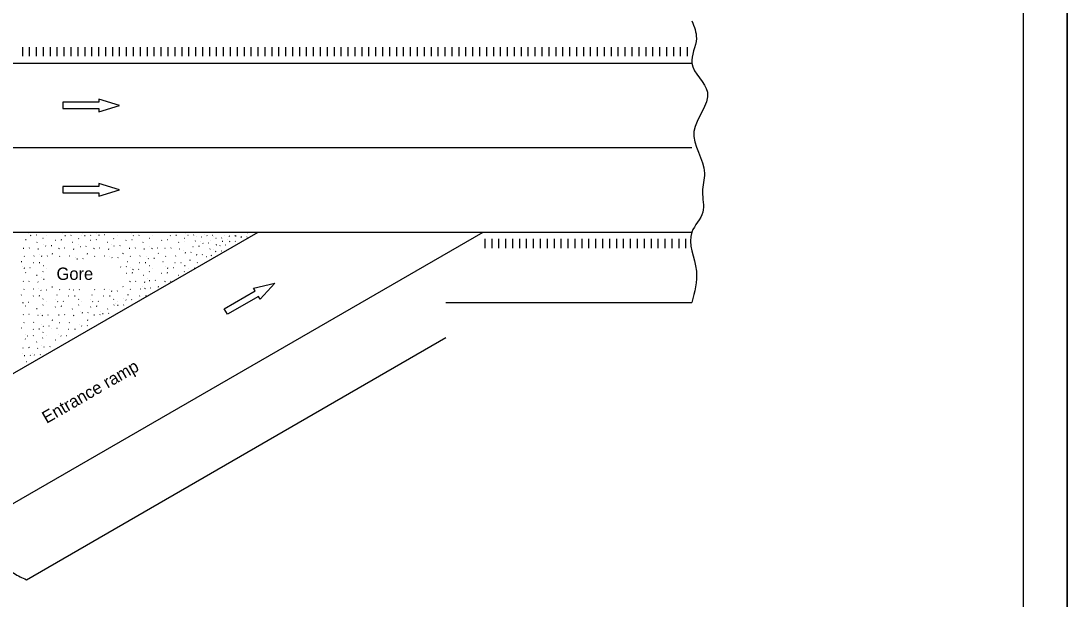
# Model space of a CAD drawing. Extents: x 481972 to 482652, y 100993 to 101433.
# Drawn here: x 482414.4 to 482652.2, y 101179.1 to 101310.5 of the extents above; entities that cross this region are included whole.
import ezdxf

# ---------------------------------------------------------------- set-up
doc = ezdxf.new("R2010")
doc.units = 0
for name, color, linetype in [('Alignment_PR_50 Scale Centerline', 7, 'Continuous'), ('Design_PR_Roadway Notes', 7, 'Continuous'), ('Level 48', 7, 'Continuous'), ('Sheets_50 Reference Boundary', 7, 'Continuous'), ('Sheets_General Details', 7, 'Continuous'), ('Sheets_Printer Plotting Border', 7, 'Continuous'), ('Stage_Construction Traffic Control', 7, 'Continuous'), ('Topo_EOP', 7, 'Continuous')]:
    doc.layers.add(name, color=color, linetype=linetype)

msp = doc.modelspace()

# ---------------------------------------------------------------- linework, layer by layer
at = {"layer": 'Alignment_PR_50 Scale Centerline'}
msp.add_line((482327, 101281.67), (482566.88, 101281.67), dxfattribs=at)
at = {"layer": 'Level 48'}
msp.add_lwpolyline([(481972.17, 101433.16), (482652.17, 101433.16), (482652.17, 100993.16), (481972.17, 100993.16)], close=True, dxfattribs=at)
at = {"layer": 'Sheets_50 Reference Boundary'}
msp.add_lwpolyline([(482012.17, 101423.16), (482642.17, 101423.16), (482642.17, 101023.16), (482012.17, 101023.16)], close=True, dxfattribs=at)
at = {"layer": 'Sheets_General Details'}
msp.add_line((482652.17, 100993.16), (482652.17, 101433.16), dxfattribs=at)
msp.add_lwpolyline([(482012.17, 101423.16), (482642.17, 101423.16), (482642.17, 101003.16), (482012.17, 101003.16)], close=True, dxfattribs=at)
at = {"layer": 'Sheets_Printer Plotting Border'}
msp.add_lwpolyline([(481972.17, 100993.16), (482652.17, 100993.16), (482652.17, 101433.16), (481972.17, 101433.16)], close=True, dxfattribs=at)
at = {"layer": 'Stage_Construction Traffic Control'}
for p, q in [((482414.72, 101304.53), (482414.72, 101302.43)), ((482416.3, 101304.53), (482416.3, 101302.43)), ((482417.87, 101304.53), (482417.87, 101302.43)), ((482419.45, 101304.53), (482419.45, 101302.43)), ((482421.02, 101304.53), (482421.02, 101302.43)), ((482422.59, 101304.53), (482422.59, 101302.43)), ((482424.17, 101304.53), (482424.17, 101302.43)), ((482425.74, 101304.53), (482425.74, 101302.43)), ((482427.32, 101304.53), (482427.32, 101302.43)), ((482428.89, 101304.53), (482428.89, 101302.43)), ((482430.47, 101304.53), (482430.47, 101302.43)), ((482432.04, 101304.53), (482432.04, 101302.43)), ((482433.61, 101304.53), (482433.61, 101302.43)), ((482435.19, 101304.53), (482435.19, 101302.43)), ((482436.76, 101304.53), (482436.76, 101302.43)), ((482438.34, 101304.53), (482438.34, 101302.43)), ((482439.91, 101304.53), (482439.91, 101302.43)), ((482441.48, 101304.53), (482441.48, 101302.43)), ((482443.06, 101304.53), (482443.06, 101302.43)), ((482444.63, 101304.53), (482444.63, 101302.43)), ((482446.21, 101304.53), (482446.21, 101302.43)), ((482447.78, 101304.53), (482447.78, 101302.43)), ((482449.36, 101304.53), (482449.36, 101302.43)), ((482450.93, 101304.53), (482450.93, 101302.43)), ((482452.5, 101304.53), (482452.5, 101302.43)), ((482454.08, 101304.53), (482454.08, 101302.43)), ((482455.65, 101304.53), (482455.65, 101302.43)), ((482457.23, 101304.53), (482457.23, 101302.43)), ((482458.8, 101304.53), (482458.8, 101302.43)), ((482460.37, 101304.53), (482460.37, 101302.43)), ((482461.95, 101304.53), (482461.95, 101302.43)), ((482463.52, 101304.53), (482463.52, 101302.43)), ((482465.1, 101304.53), (482465.1, 101302.43)), ((482466.67, 101304.53), (482466.67, 101302.43)), ((482468.25, 101304.53), (482468.25, 101302.43)), ((482469.82, 101304.53), (482469.82, 101302.43)), ((482471.39, 101304.53), (482471.39, 101302.43)), ((482472.97, 101304.53), (482472.97, 101302.43)), ((482474.54, 101304.53), (482474.54, 101302.43)), ((482476.12, 101304.53), (482476.12, 101302.43)), ((482477.69, 101304.53), (482477.69, 101302.43)), ((482479.26, 101304.53), (482479.26, 101302.43)), ((482480.84, 101304.53), (482480.84, 101302.43)), ((482482.41, 101304.53), (482482.41, 101302.43)), ((482483.99, 101304.53), (482483.99, 101302.43)), ((482485.56, 101304.53), (482485.56, 101302.43)), ((482487.14, 101304.53), (482487.14, 101302.43)), ((482488.71, 101304.53), (482488.71, 101302.43)), ((482490.28, 101304.53), (482490.28, 101302.43)), ((482491.86, 101304.53), (482491.86, 101302.43)), ((482493.43, 101304.53), (482493.43, 101302.43)), ((482495.01, 101304.53), (482495.01, 101302.43)), ((482496.58, 101304.53), (482496.58, 101302.43)), ((482498.15, 101304.53), (482498.15, 101302.43)), ((482499.73, 101304.53), (482499.73, 101302.43)), ((482501.3, 101304.53), (482501.3, 101302.43)), ((482502.88, 101304.53), (482502.88, 101302.43)), ((482504.45, 101304.53), (482504.45, 101302.43)), ((482506.03, 101304.53), (482506.03, 101302.43)), ((482507.6, 101304.53), (482507.6, 101302.43)), ((482509.17, 101304.53), (482509.17, 101302.43)), ((482510.75, 101304.53), (482510.75, 101302.43)), ((482512.32, 101304.53), (482512.32, 101302.43)), ((482513.9, 101304.53), (482513.9, 101302.43)), ((482515.47, 101304.53), (482515.47, 101302.43)), ((482517.05, 101304.53), (482517.05, 101302.43)), ((482518.62, 101304.53), (482518.62, 101302.43)), ((482520.19, 101304.53), (482520.19, 101302.43)), ((482521.77, 101304.53), (482521.77, 101302.43)), ((482523.34, 101304.53), (482523.34, 101302.43)), ((482524.92, 101304.53), (482524.92, 101302.43)), ((482526.49, 101304.53), (482526.49, 101302.43)), ((482528.06, 101304.53), (482528.06, 101302.43)), ((482529.64, 101304.53), (482529.64, 101302.43)), ((482531.21, 101304.53), (482531.21, 101302.43)), ((482532.79, 101304.53), (482532.79, 101302.43)), ((482534.36, 101304.53), (482534.36, 101302.43)), ((482535.94, 101304.53), (482535.94, 101302.43)), ((482537.51, 101304.53), (482537.51, 101302.43)), ((482539.08, 101304.53), (482539.08, 101302.43)), ((482540.66, 101304.53), (482540.66, 101302.43)), ((482542.23, 101304.53), (482542.23, 101302.43)), ((482543.81, 101304.53), (482543.81, 101302.43)), ((482545.38, 101304.53), (482545.38, 101302.43)), ((482546.95, 101304.53), (482546.95, 101302.43)), ((482548.53, 101304.53), (482548.53, 101302.43)), ((482550.1, 101304.53), (482550.1, 101302.43)), ((482551.68, 101304.53), (482551.68, 101302.43)), ((482553.25, 101304.53), (482553.25, 101302.43)), ((482554.83, 101304.53), (482554.83, 101302.43)), ((482556.4, 101304.53), (482556.4, 101302.43)), ((482557.97, 101304.53), (482557.97, 101302.43)), ((482559.55, 101304.53), (482559.55, 101302.43)), ((482561.12, 101304.53), (482561.12, 101302.43)), ((482562.7, 101304.53), (482562.7, 101302.43)), ((482564.27, 101304.53), (482564.27, 101302.43)), ((482565.84, 101304.53), (482565.84, 101302.43)), ((482416.07, 101262.11), (482416.07, 101262.11)), ((482416.51, 101261.75), (482416.62, 101261.7)), ((482417.93, 101261.79), (482417.85, 101261.74)), ((482420.2, 101261.69), (482420.2, 101261.69)), ((482423.95, 101262.07), (482423.95, 101262.07)), ((482424.38, 101261.71), (482424.5, 101261.66)), ((482425.8, 101261.75), (482425.72, 101261.7)), ((482428.16, 101261.69), (482428.16, 101261.69)), ((482428.41, 101262.07), (482428.41, 101262.07)), ((482428.84, 101261.71), (482428.96, 101261.66)), ((482430.26, 101261.75), (482430.18, 101261.7)), ((482431.61, 101262.2), (482431.61, 101262.2)), ((482432.05, 101261.83), (482432.16, 101261.78)), ((482433.47, 101261.87), (482433.39, 101261.83)), ((482436.26, 101261.74), (482436.26, 101261.74)), ((482439.45, 101262.07), (482439.45, 101262.07)), ((482439.88, 101261.71), (482440, 101261.65)), ((482441.3, 101261.74), (482441.22, 101261.7)), ((482444.32, 101261.74), (482444.32, 101261.74)), ((482448.3, 101261.66), (482448.41, 101261.61)), ((482449.72, 101261.7), (482449.64, 101261.66)), ((482451.86, 101262.16), (482451.86, 101262.16)), ((482452.3, 101261.8), (482452.42, 101261.74)), ((482452.31, 101261.78), (482452.31, 101261.78)), ((482453.72, 101261.83), (482453.64, 101261.79)), ((482454.28, 101261.36), (482454.28, 101261.36)), ((482455.48, 101261.33), (482455.4, 101261.28)), ((482456.19, 101262.03), (482456.19, 101262.03)), ((482456.63, 101261.66), (482456.74, 101261.61)), ((482458.05, 101261.7), (482457.97, 101261.66)), ((482458.23, 101261.49), (482458.23, 101261.49)), ((482460.65, 101261.75), (482460.65, 101261.75)), ((482461.65, 101261.62), (482461.77, 101261.56)), ((482463.07, 101261.65), (482462.99, 101261.61)), ((482463.2, 101261.65), (482463.32, 101261.6)), ((482464.4, 101261.34), (482464.52, 101261.28)), ((482464.51, 101261.44), (482464.43, 101261.39)), ((482465.82, 101261.37), (482465.74, 101261.33)), ((482465.9, 101262.32), (482465.83, 101262.27)), ((482414.92, 101258.83), (482415.03, 101258.78)), ((482415.45, 101260.81), (482415.57, 101260.77)), ((482416.33, 101258.87), (482416.25, 101258.82)), ((482418.09, 101260.16), (482418.01, 101260.11)), ((482419.48, 101261.04), (482419.41, 101260.99)), ((482419.53, 101259.7), (482419.53, 101259.7)), ((482419.97, 101259.33), (482420.08, 101259.28)), ((482421.39, 101259.37), (482421.3, 101259.33)), ((482422.29, 101260.58), (482422.21, 101260.53)), ((482423.5, 101260.77), (482423.62, 101260.72)), ((482424.39, 101258.82), (482424.3, 101258.78)), ((482426.14, 101260.11), (482426.06, 101260.07)), ((482427.41, 101259.57), (482427.41, 101259.57)), ((482427.53, 101261), (482427.46, 101260.94)), ((482427.84, 101259.21), (482427.96, 101259.16)), ((482429.26, 101259.25), (482429.18, 101259.2)), ((482430.25, 101260.58), (482430.17, 101260.53)), ((482431.46, 101260.77), (482431.58, 101260.72)), ((482432.34, 101258.82), (482432.26, 101258.78)), ((482434.1, 101260.11), (482434.02, 101260.07)), ((482435.07, 101259.74), (482435.07, 101259.74)), ((482435.5, 101261), (482435.42, 101260.94)), ((482435.51, 101259.37), (482435.62, 101259.32)), ((482436.93, 101259.41), (482436.85, 101259.36)), ((482438.35, 101260.63), (482438.27, 101260.58)), ((482439.03, 101258.83), (482439.15, 101258.78)), ((482439.57, 101260.81), (482439.68, 101260.77)), ((482440.45, 101258.87), (482440.37, 101258.82)), ((482442.21, 101260.16), (482442.12, 101260.11)), ((482443.6, 101261.04), (482443.53, 101260.99)), ((482443.65, 101259.15), (482443.65, 101259.15)), ((482445.51, 101258.83), (482445.43, 101258.78)), ((482446.41, 101260.63), (482446.33, 101260.58)), ((482447.09, 101258.83), (482447.21, 101258.78)), ((482447.62, 101260.81), (482447.74, 101260.77)), ((482448.51, 101258.87), (482448.43, 101258.82)), ((482450.27, 101260.16), (482450.18, 101260.11)), ((482451.47, 101260.24), (482451.47, 101260.24)), ((482451.66, 101261.04), (482451.59, 101260.99)), ((482453.56, 101259.13), (482453.48, 101259.08)), ((482454.08, 101260.45), (482454, 101260.41)), ((482454.77, 101259.32), (482454.89, 101259.28)), ((482455.28, 101260.28), (482455.28, 101260.28)), ((482455.71, 101259.92), (482455.83, 101259.86)), ((482457.13, 101259.95), (482457.05, 101259.91)), ((482457.58, 101260.52), (482457.58, 101260.52)), ((482458.67, 101261.12), (482458.79, 101261.07)), ((482458.81, 101259.55), (482458.73, 101259.49)), ((482459.67, 101259.41), (482459.59, 101259.37)), ((482460.09, 101261.16), (482460.01, 101261.11)), ((482460.13, 101260.42), (482460.25, 101260.37)), ((482460.89, 101259.6), (482461, 101259.56)), ((482461.32, 101260.74), (482461.32, 101260.74)), ((482461.75, 101260.37), (482461.87, 101260.32)), ((482463.17, 101260.41), (482463.09, 101260.36)), ((482519.9, 101258.8), (482519.9, 101260.9)), ((482521.47, 101258.8), (482521.47, 101260.9)), ((482523.05, 101258.8), (482523.05, 101260.9)), ((482524.62, 101258.8), (482524.62, 101260.9)), ((482526.2, 101258.8), (482526.2, 101260.9)), ((482527.77, 101258.8), (482527.77, 101260.9)), ((482529.34, 101258.8), (482529.34, 101260.9)), ((482530.92, 101258.8), (482530.92, 101260.9)), ((482532.49, 101258.8), (482532.49, 101260.9)), ((482534.07, 101258.8), (482534.07, 101260.9)), ((482535.64, 101258.8), (482535.64, 101260.9)), ((482537.22, 101258.8), (482537.22, 101260.9)), ((482538.79, 101258.8), (482538.79, 101260.9)), ((482540.36, 101258.8), (482540.36, 101260.9)), ((482541.94, 101258.8), (482541.94, 101260.9)), ((482543.51, 101258.8), (482543.51, 101260.9)), ((482545.09, 101258.8), (482545.09, 101260.9)), ((482546.66, 101258.8), (482546.66, 101260.9)), ((482548.23, 101258.8), (482548.23, 101260.9)), ((482549.81, 101258.8), (482549.81, 101260.9)), ((482551.38, 101258.8), (482551.38, 101260.9)), ((482552.96, 101258.8), (482552.96, 101260.9)), ((482554.53, 101258.8), (482554.53, 101260.9)), ((482556.11, 101258.8), (482556.11, 101260.9)), ((482557.68, 101258.8), (482557.68, 101260.9)), ((482559.25, 101258.8), (482559.25, 101260.9)), ((482560.83, 101258.8), (482560.83, 101260.9)), ((482562.4, 101258.8), (482562.4, 101260.9)), ((482563.98, 101258.8), (482563.98, 101260.9)), ((482565.55, 101258.8), (482565.55, 101260.9)), ((482415.17, 101257.01), (482415.1, 101256.95)), ((482417.41, 101257.05), (482417.33, 101257.01)), ((482418.25, 101258.69), (482418.37, 101258.65)), ((482418.58, 101257.4), (482418.58, 101257.4)), ((482419.01, 101257.04), (482419.13, 101256.99)), ((482419.02, 101257.03), (482419.02, 101257.03)), ((482420.43, 101257.08), (482420.35, 101257.03)), ((482421.44, 101257.59), (482421.56, 101257.54)), ((482422.96, 101258.78), (482423.08, 101258.73)), ((482423.22, 101256.96), (482423.15, 101256.91)), ((482425.46, 101257.01), (482425.38, 101256.96)), ((482426.3, 101258.65), (482426.42, 101258.6)), ((482426.7, 101256.78), (482426.7, 101256.78)), ((482427.13, 101256.42), (482427.25, 101256.36)), ((482428.55, 101256.45), (482428.47, 101256.41)), ((482429.4, 101257.59), (482429.52, 101257.54)), ((482430.92, 101258.78), (482431.04, 101258.73)), ((482431.18, 101256.96), (482431.11, 101256.91)), ((482433.42, 101257.01), (482433.34, 101256.96)), ((482434.26, 101258.65), (482434.37, 101258.6)), ((482434.61, 101257.03), (482434.61, 101257.03)), ((482435.05, 101256.66), (482435.16, 101256.61)), ((482436.47, 101256.7), (482436.39, 101256.65)), ((482437.51, 101257.64), (482437.63, 101257.58)), ((482439.28, 101257.01), (482439.21, 101256.95)), ((482441.52, 101257.05), (482441.44, 101257.01)), ((482442.36, 101258.69), (482442.48, 101258.65)), ((482442.86, 101256.82), (482442.86, 101256.82)), ((482443.3, 101256.46), (482443.41, 101256.4)), ((482444.09, 101258.79), (482444.2, 101258.74)), ((482444.72, 101256.49), (482444.64, 101256.45)), ((482445.57, 101257.64), (482445.68, 101257.58)), ((482447.34, 101257.01), (482447.27, 101256.95)), ((482449.58, 101257.05), (482449.5, 101257.01)), ((482450.42, 101258.69), (482450.54, 101258.65)), ((482451.24, 101258.19), (482451.24, 101258.19)), ((482451.67, 101257.83), (482451.79, 101257.78)), ((482453.09, 101257.87), (482453.01, 101257.82)), ((482454.24, 101257.34), (482454.35, 101257.28)), ((482455.66, 101257.37), (482455.58, 101257.33)), ((482456.59, 101256.87), (482456.51, 101256.82)), ((482457.41, 101258.67), (482457.33, 101258.62)), ((482457.57, 101257.2), (482457.69, 101257.16)), ((482458.11, 101258.49), (482458.11, 101258.49)), ((482458.55, 101258.12), (482458.66, 101258.07)), ((482459.97, 101258.16), (482459.88, 101258.11)), ((482414.59, 101255.72), (482414.47, 101255.7)), ((482414.66, 101254.69), (482414.66, 101254.69)), ((482415.09, 101254.33), (482415.21, 101254.28)), ((482415.1, 101254.32), (482415.1, 101254.32)), ((482416.51, 101254.37), (482416.43, 101254.32)), ((482417.26, 101255.51), (482417.18, 101255.46)), ((482418.55, 101255.59), (482418.67, 101255.54)), ((482419.51, 101254.81), (482419.44, 101254.77)), ((482420.2, 101254.14), (482420.2, 101254.14)), ((482437.01, 101254.58), (482437.12, 101254.53)), ((482438.42, 101254.62), (482438.34, 101254.57)), ((482438.7, 101255.72), (482438.58, 101255.7)), ((482439.32, 101254.36), (482439.32, 101254.36)), ((482441.38, 101255.51), (482441.29, 101255.46)), ((482442.66, 101255.59), (482442.78, 101255.54)), ((482443.63, 101254.81), (482443.55, 101254.77)), ((482444.27, 101254.19), (482444.27, 101254.19)), ((482446.76, 101255.72), (482446.64, 101255.7)), ((482447.19, 101254.69), (482447.19, 101254.69)), ((482447.63, 101254.33), (482447.75, 101254.27)), ((482449.05, 101254.37), (482448.97, 101254.32)), ((482449.44, 101255.51), (482449.35, 101255.46)), ((482450.72, 101255.59), (482450.84, 101255.54)), ((482451.69, 101254.81), (482451.61, 101254.77)), ((482452.53, 101254.14), (482452.53, 101254.14)), ((482452.71, 101256.14), (482452.83, 101256.09)), ((482453.91, 101254.22), (482453.79, 101254.21)), ((482454.49, 101255.52), (482454.42, 101255.46)), ((482415.41, 101253.27), (482415.52, 101253.22)), ((482418.05, 101252.61), (482417.97, 101252.57)), ((482419.11, 101252.15), (482419.11, 101252.15)), ((482419.44, 101253.49), (482419.37, 101253.44)), ((482419.55, 101251.79), (482419.67, 101251.74)), ((482438.4, 101253.07), (482438.32, 101253.03)), ((482439.61, 101253.27), (482439.73, 101253.22)), ((482439.76, 101254), (482439.87, 101253.94)), ((482441.18, 101254.03), (482441.1, 101253.99)), ((482442.25, 101252.61), (482442.17, 101252.57)), ((482443.11, 101251.86), (482443.11, 101251.86)), ((482443.65, 101253.49), (482443.57, 101253.44)), ((482446.36, 101253.07), (482446.28, 101253.03)), ((482447.57, 101253.27), (482447.69, 101253.22)), ((482450.21, 101252.61), (482450.13, 101252.57)), ((482451.6, 101253.49), (482451.53, 101253.44)), ((482414.87, 101251.28), (482414.99, 101251.23)), ((482415.12, 101249.46), (482415.05, 101249.4)), ((482416.29, 101251.32), (482416.21, 101251.27)), ((482417.36, 101249.51), (482417.28, 101249.46)), ((482418.2, 101251.14), (482418.32, 101251.1)), ((482418.45, 101249.61), (482418.45, 101249.61)), ((482420.3, 101249.28), (482420.22, 101249.24)), ((482421.44, 101250.04), (482421.56, 101249.99)), ((482423.22, 101249.41), (482423.15, 101249.36)), ((482425.46, 101249.46), (482425.38, 101249.41)), ((482426.26, 101249.37), (482426.37, 101249.32)), ((482427.68, 101249.41), (482427.6, 101249.36)), ((482431.18, 101249.41), (482431.11, 101249.36)), ((482433.42, 101249.46), (482433.34, 101249.41)), ((482434.49, 101249.44), (482434.49, 101249.44)), ((482437.55, 101250.09), (482437.67, 101250.03)), ((482439.07, 101251.28), (482439.19, 101251.23)), ((482439.33, 101249.46), (482439.26, 101249.4)), ((482440.49, 101251.32), (482440.41, 101251.27)), ((482441.57, 101249.51), (482441.49, 101249.46)), ((482442.07, 101250.06), (482442.07, 101250.06)), ((482442.41, 101251.14), (482442.53, 101251.1)), ((482442.51, 101249.7), (482442.62, 101249.65)), ((482443.55, 101251.49), (482443.66, 101251.44)), ((482443.93, 101249.74), (482443.85, 101249.69)), ((482444.97, 101251.53), (482444.89, 101251.49)), ((482445.51, 101250.09), (482445.63, 101250.03)), ((482447.03, 101251.28), (482447.15, 101251.23)), ((482448.45, 101251.32), (482448.37, 101251.27)), ((482414.54, 101248.17), (482414.42, 101248.15)), ((482417.22, 101247.96), (482417.14, 101247.91)), ((482418.5, 101248.04), (482418.62, 101247.99)), ((482418.89, 101249.25), (482419, 101249.19)), ((482418.9, 101249.23), (482418.9, 101249.23)), ((482419.47, 101247.26), (482419.39, 101247.22)), ((482422.24, 101247.07), (482422.24, 101247.07)), ((482422.64, 101248.12), (482422.52, 101248.1)), ((482425.31, 101247.91), (482425.23, 101247.87)), ((482426.6, 101247.99), (482426.72, 101247.95)), ((482427.56, 101247.22), (482427.49, 101247.17)), ((482430.2, 101247.07), (482430.2, 101247.07)), ((482430.6, 101248.12), (482430.48, 101248.1)), ((482433.27, 101247.91), (482433.19, 101247.87)), ((482434.56, 101247.99), (482434.68, 101247.95)), ((482434.92, 101249.08), (482435.04, 101249.02)), ((482435.52, 101247.22), (482435.45, 101247.17)), ((482436.34, 101249.11), (482436.26, 101249.07)), ((482437.78, 101247.44), (482437.78, 101247.44)), ((482438.21, 101247.08), (482438.33, 101247.02)), ((482438.75, 101248.17), (482438.63, 101248.15)), ((482439.63, 101247.11), (482439.55, 101247.07)), ((482441.42, 101247.96), (482441.34, 101247.91)), ((482442.71, 101248.04), (482442.83, 101247.99)), ((482414.76, 101246.45), (482414.88, 101246.4)), ((482414.77, 101246.44), (482414.77, 101246.44)), ((482415.41, 101245.72), (482415.52, 101245.67)), ((482416.18, 101246.49), (482416.1, 101246.44)), ((482418.05, 101245.06), (482417.97, 101245.01)), ((482419.44, 101245.94), (482419.37, 101245.89)), ((482420.2, 101246.59), (482420.2, 101246.59)), ((482422.29, 101245.48), (482422.21, 101245.43)), ((482422.68, 101246.7), (482422.79, 101246.65)), ((482422.69, 101246.69), (482422.69, 101246.69)), ((482423.5, 101245.67), (482423.62, 101245.63)), ((482424.1, 101246.74), (482424.02, 101246.69)), ((482426.14, 101245.01), (482426.06, 101244.97)), ((482427.53, 101245.9), (482427.46, 101245.84)), ((482428.21, 101246.59), (482428.21, 101246.59)), ((482430.3, 101245.48), (482430.22, 101245.43)), ((482430.63, 101246.7), (482430.75, 101246.65)), ((482430.64, 101246.69), (482430.64, 101246.69)), ((482431.52, 101245.67), (482431.63, 101245.63)), ((482432.05, 101246.74), (482431.97, 101246.7)), ((482434.16, 101245.01), (482434.07, 101244.97)), ((482435.55, 101245.9), (482435.48, 101245.84)), ((482435.91, 101246.23), (482435.91, 101246.23)), ((482436.26, 101246.64), (482436.26, 101246.64)), ((482436.34, 101245.87), (482436.46, 101245.82)), ((482436.35, 101245.85), (482436.35, 101245.85)), ((482437.76, 101245.91), (482437.68, 101245.86)), ((482414.87, 101243.73), (482414.99, 101243.68)), ((482416.29, 101243.77), (482416.21, 101243.72)), ((482418.2, 101243.6), (482418.32, 101243.55)), ((482418.74, 101243.94), (482418.74, 101243.94)), ((482419.18, 101243.58), (482419.29, 101243.52)), ((482419.19, 101243.56), (482419.19, 101243.56)), ((482420.6, 101243.61), (482420.52, 101243.57)), ((482421.44, 101242.49), (482421.56, 101242.44)), ((482422.96, 101243.69), (482423.08, 101243.63)), ((482424.39, 101243.72), (482424.3, 101243.68)), ((482426.3, 101243.55), (482426.42, 101243.51)), ((482427.83, 101244.52), (482427.83, 101244.52)), ((482428.26, 101244.16), (482428.38, 101244.11)), ((482428.27, 101244.14), (482428.27, 101244.14)), ((482429.46, 101242.49), (482429.58, 101242.44)), ((482429.68, 101244.2), (482429.6, 101244.15)), ((482430.98, 101243.69), (482431.1, 101243.63)), ((482432.4, 101243.72), (482432.32, 101243.68)), ((482432.53, 101244.36), (482432.53, 101244.36)), ((482432.97, 101243.99), (482433.08, 101243.94)), ((482432.98, 101243.98), (482432.98, 101243.98)), ((482434.39, 101244.03), (482434.3, 101243.99)), ((482414.54, 101240.62), (482414.42, 101240.6)), ((482415.12, 101241.91), (482415.05, 101241.86)), ((482417.22, 101240.41), (482417.14, 101240.36)), ((482417.36, 101241.96), (482417.28, 101241.91)), ((482418.5, 101240.49), (482418.62, 101240.44)), ((482418.99, 101241.44), (482418.99, 101241.44)), ((482419.43, 101241.08), (482419.54, 101241.02)), ((482419.44, 101241.06), (482419.44, 101241.06)), ((482420.85, 101241.11), (482420.77, 101241.07)), ((482421.41, 101240.65), (482421.41, 101240.65)), ((482422.64, 101240.57), (482422.52, 101240.55)), ((482423.22, 101241.87), (482423.15, 101241.81)), ((482425.31, 101240.36), (482425.23, 101240.32)), ((482425.46, 101241.91), (482425.38, 101241.87)), ((482426.6, 101240.44), (482426.72, 101240.4)), ((482427.7, 101241.52), (482427.7, 101241.52)), ((482428.14, 101241.16), (482428.25, 101241.11)), ((482428.15, 101241.14), (482428.15, 101241.14)), ((482429.55, 101241.2), (482429.47, 101241.15)), ((482415.35, 101238.17), (482415.47, 101238.12)), ((482415.37, 101239.27), (482415.37, 101239.27)), ((482415.8, 101238.91), (482415.92, 101238.85)), ((482415.81, 101238.89), (482415.81, 101238.89)), ((482417.22, 101238.95), (482417.14, 101238.9)), ((482417.99, 101237.51), (482417.91, 101237.47)), ((482419.38, 101238.4), (482419.31, 101238.34)), ((482419.47, 101239.72), (482419.39, 101239.67)), ((482420.2, 101239.03), (482420.2, 101239.03)), ((482422.29, 101237.92), (482422.21, 101237.88)), ((482422.99, 101239.23), (482422.99, 101239.23)), ((482423.43, 101238.87), (482423.54, 101238.81)), ((482423.44, 101238.85), (482423.44, 101238.85)), ((482424.85, 101238.9), (482424.77, 101238.86)), ((482414.81, 101236.18), (482414.93, 101236.13)), ((482416.24, 101236.22), (482416.15, 101236.17)), ((482418.15, 101236.05), (482418.27, 101236)), ((482419.16, 101236.77), (482419.16, 101236.77)), ((482419.59, 101236.41), (482419.71, 101236.35)), ((482419.6, 101236.39), (482419.6, 101236.39)), ((482421.01, 101236.44), (482420.93, 101236.4)), ((482414.7, 101234.81), (482414.7, 101234.81)), ((482415.14, 101234.45), (482415.25, 101234.39)), ((482415.15, 101234.43), (482415.15, 101234.43)), ((482415.64, 101232.98), (482415.56, 101232.94)), ((482416.56, 101234.48), (482416.48, 101234.44)), ((482416.95, 101234.94), (482416.95, 101234.94)), ((482417.39, 101234.57), (482417.5, 101234.52)), ((482417.4, 101234.56), (482417.4, 101234.56)), ((482418.81, 101234.61), (482418.73, 101234.56))]:
    msp.add_line(p, q, dxfattribs=at)
for points in [[(482423.95, 101290.54), (482432.09, 101290.54), (482432.09, 101289.82), (482436.8, 101291.26), (482432.09, 101292.71), (482432.09, 101291.99), (482423.95, 101291.99)], [(482423.95, 101271.35), (482432.09, 101271.35), (482432.09, 101270.62), (482436.8, 101272.07), (482432.09, 101273.51), (482432.09, 101272.79), (482423.95, 101272.79)], [(482460.61, 101245.04), (482467.66, 101249.1), (482467.29, 101249.73), (482472.1, 101250.83), (482468.74, 101247.22), (482468.38, 101247.85), (482461.33, 101243.78)]]:
    msp.add_lwpolyline(points, close=True, dxfattribs=at)
at = {"layer": 'Topo_EOP'}
for p, q in [((482325.55, 101300.86), (482566.88, 101300.86)), ((482541.23, 101300.86), (482566.88, 101300.86)), ((482325.55, 101262.47), (482566.88, 101262.47)), ((482396, 101220.74), (482468.29, 101262.47)), ((482408.7, 101198.51), (482519.47, 101262.47)), ((482510.96, 101246.48), (482566.88, 101246.48)), ((482415.65, 101183.46), (482510.96, 101238.49))]:
    msp.add_line(p, q, dxfattribs=at)
for points in [[(482566.88, 101310.46), (482567.91, 101306.5), (482566.88, 101300.86), (482570.43, 101294.24), (482567.37, 101285.35), (482569.78, 101275.84), (482569.3, 101271.62), (482569.38, 101267.01), (482566.88, 101262.47), (482567.91, 101253.62), (482566.88, 101246.48)], [(482394.85, 101219.47), (482395.09, 101214.55), (482399.53, 101209.52), (482402.02, 101200.3), (482407.37, 101195.13), (482409.61, 101188.31), (482412.78, 101184.94), (482415.65, 101183.46)]]:
    msp.add_spline(points, degree=3, dxfattribs=at)

# ---------------------------------------------------------------- texts
at = {"layer": 'Design_PR_Roadway Notes'}
msp.add_text('Gore', height=2.8, dxfattribs=at).set_placement((482422.49, 101251.6))
msp.add_text('Entrance ramp', height=2.8, rotation=30, dxfattribs=at).set_placement((482420.22, 101218.86))

doc.saveas('drawing.dxf')
